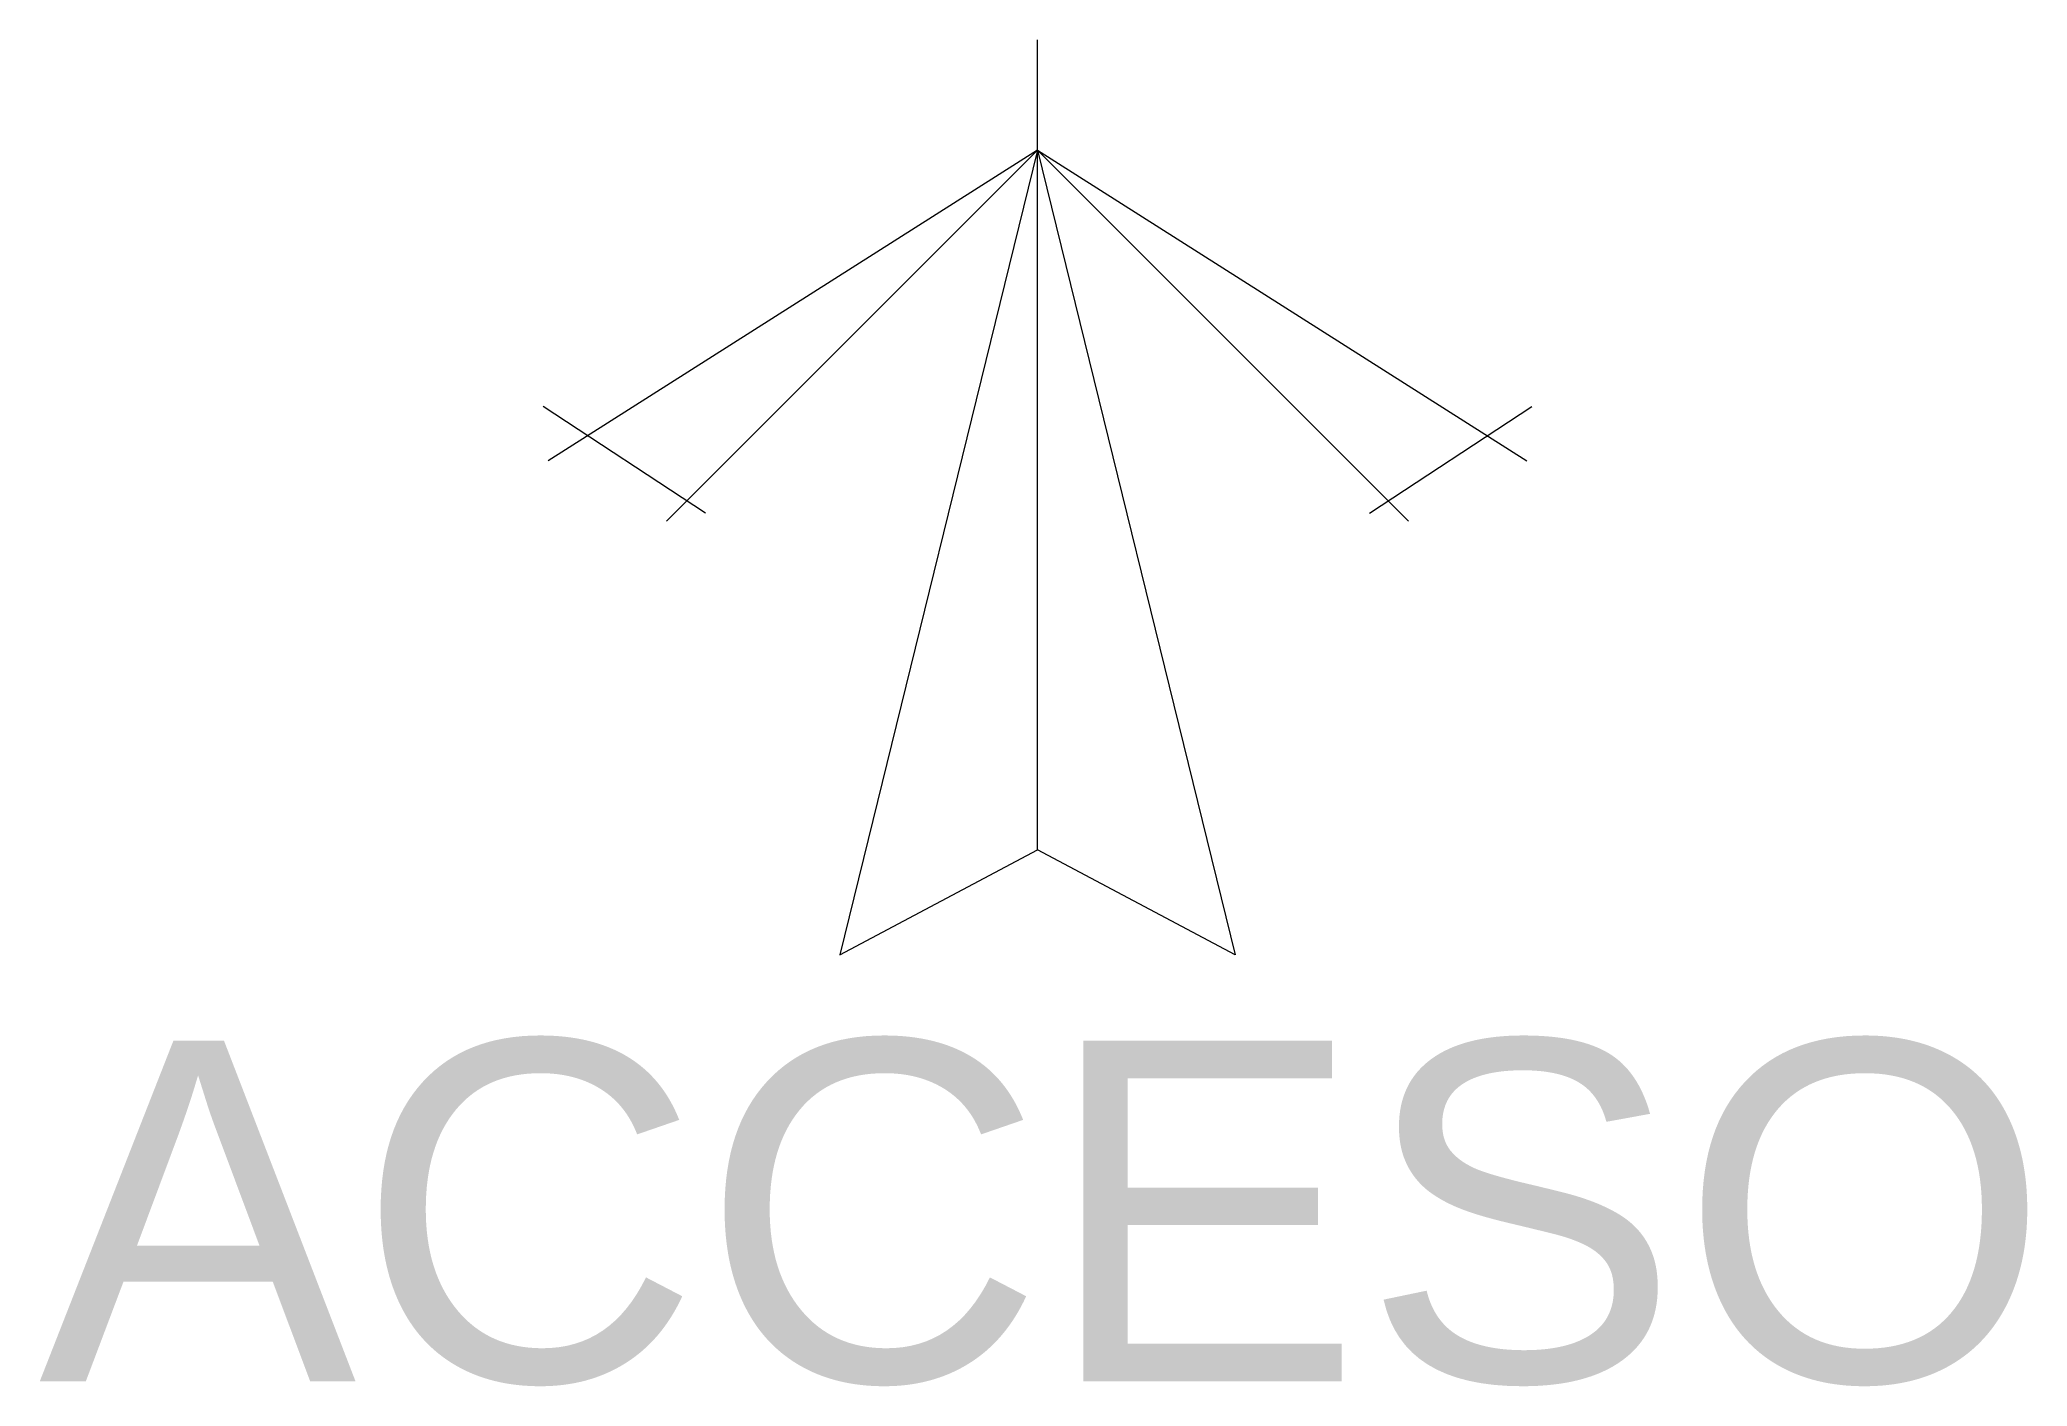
# Model space of a CAD drawing. Header units: millimetres. Extents: x -3.04 to 3.02, y -3.77 to 0.34.
import ezdxf

# ---------------------------------------------------------------- set-up
doc = ezdxf.new("R2010")
doc.units = ezdxf.units.MM
doc.layers.add('MUROS', color=1, linetype='Continuous', lineweight=5)
doc.layers.add('TEXTOS', color=2, linetype='Continuous', lineweight=5)
doc.styles.add('s', font='sanss___.ttf')

msp = doc.modelspace()

# ---------------------------------------------------------------- linework, layer by layer
at = {"layer": 'MUROS', "linetype": 'ByBlock'}
for p, q in [((0, -2.1348), (0, 0.3372)), ((0, 0), (-1.4927, -0.9473)), ((0, 0), (-1.1314, -1.1314)), ((0, 0), (-0.6034, -2.4546)), ((0, 0), (1.1314, -1.1314)), ((0, 0), (1.4927, -0.9473)), ((0, 0), (0.6034, -2.4546)), ((-1.0131, -1.1077), (-1.5078, -0.7814)), ((1.0131, -1.1077), (1.5078, -0.7814)), ((-0.6034, -2.4546), (0, -2.1348)), ((0.6034, -2.4546), (0, -2.1348))]:
    msp.add_line(p, q, dxfattribs=at)

# ---------------------------------------------------------------- texts
at = {"layer": 'TEXTOS', "linetype": 'Continuous', "ltscale": 0.1, "style": 's'}
msp.add_text('ACCESO', height=1.04, rotation=0, dxfattribs=at).set_placement((-3.0463, -3.7562))

doc.saveas('drawing.dxf')
